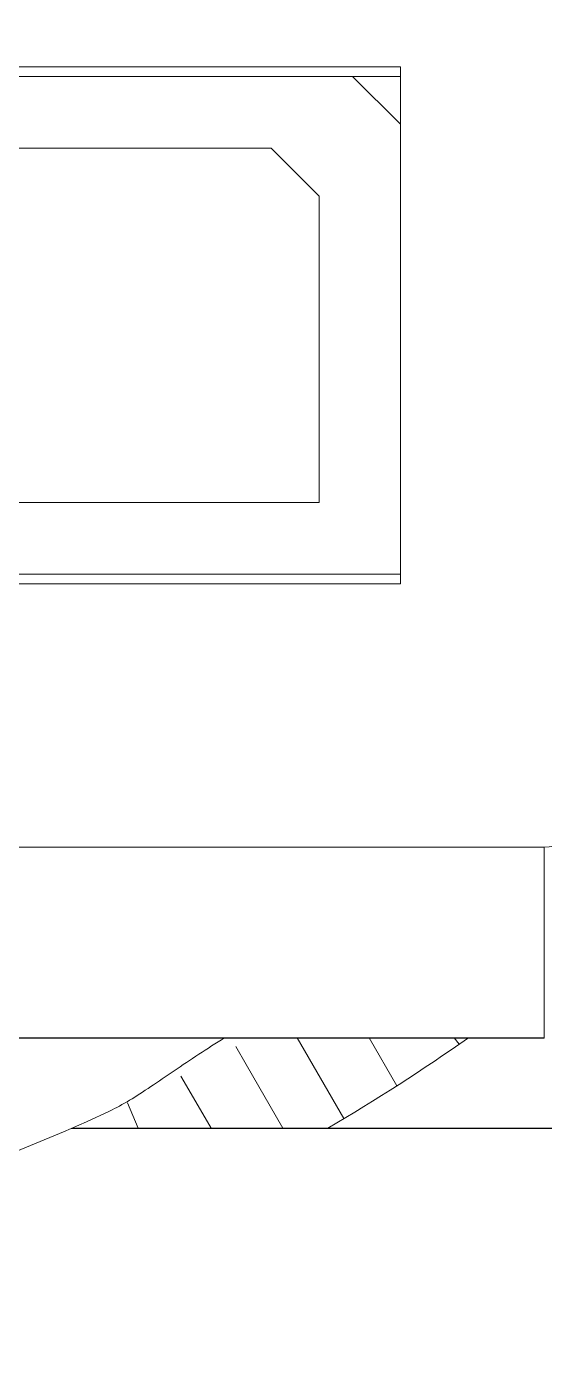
# Model space of a CAD drawing. Header units: inches. Extents: x 0.54 to 10.46, y 0.74 to 7.76.
# Drawn here: x 9.6802 to 9.7151, y 4.6736 to 4.7638 of the extents above; entities that cross this region are included whole.
import ezdxf

# ---------------------------------------------------------------- set-up
doc = ezdxf.new("R2010")
doc.units = ezdxf.units.IN
doc.header["$MEASUREMENT"] = 0
doc.layers.add('BG', color=7, linetype='Continuous')
doc.layers.add('MCG-INT-4FT', color=7, linetype='Continuous')

# ---------------------------------------------------------------- blocks, each defined once
blk = doc.blocks.new('block 3')
at = {"layer": 'BG', "true_color": 0xffffff}
h = blk.add_hatch(color=7, dxfattribs=at)
h.dxf.hatch_style = 2
edge = h.paths.add_edge_path()
edge.add_spline(control_points=[(10.295993, 0.906118), (10.295993, 0.906118), (0.871121, 0.906118), (0.871121, 0.906118), (0.870165, 0.906118), (0.869385, 0.906891), (0.869385, 0.907854), (0.869385, 0.907854), (0.869385, 7.592153), (0.869385, 7.592153), (0.869385, 7.593109), (0.870165, 7.593889), (0.871121, 7.593889), (0.871121, 7.593889), (10.295993, 7.593889), (10.295993, 7.593889), (10.296956, 7.593889), (10.297729, 7.593109), (10.297729, 7.592153), (10.297729, 7.592153), (10.297729, 0.907854), (10.297729, 0.907854), (10.297729, 0.906891), (10.296956, 0.906118), (10.295993, 0.906118)], knot_values=[0, 0, 0, 0, 1, 1, 1, 2, 2, 2, 3, 3, 3, 4, 4, 4, 5, 5, 5, 6, 6, 6, 7, 7, 7, 8, 8, 8, 8], degree=3, periodic=1)
h.paths.add_polyline_path([(0.872857, 0.90959), (10.294257, 0.90959), (10.294257, 7.590417), (0.872857, 7.590417)])
at = {"layer": 'BG', "lineweight": 0}
blk.add_open_spline([(10.295993, 0.906118), (10.295993, 0.906118), (0.871121, 0.906118), (0.871121, 0.906118), (0.870165, 0.906118), (0.869385, 0.906891), (0.869385, 0.907854), (0.869385, 0.907854), (0.869385, 7.592153), (0.869385, 7.592153), (0.869385, 7.593109), (0.870165, 7.593889), (0.871121, 7.593889), (0.871121, 7.593889), (10.295993, 7.593889), (10.295993, 7.593889), (10.296956, 7.593889), (10.297729, 7.593109), (10.297729, 7.592153), (10.297729, 7.592153), (10.297729, 0.907854), (10.297729, 0.907854), (10.297729, 0.906891), (10.296956, 0.906118), (10.295993, 0.906118)], degree=3, knots=[0, 0, 0, 0, 1, 1, 1, 2, 2, 2, 3, 3, 3, 4, 4, 4, 5, 5, 5, 6, 6, 6, 7, 7, 7, 8, 8, 8, 8], dxfattribs=at)
blk = doc.blocks.new('block 2')
at = {"layer": 'BG'}
blk.add_blockref('block 3', (0, 0), dxfattribs=at)
blk = doc.blocks.new('block 69')
at = {"layer": 'BG', "true_color": 0xffffff}
h = blk.add_hatch(color=7, dxfattribs=at)
h.dxf.hatch_style = 2
edge = h.paths.add_edge_path()
edge.add_spline(control_points=[(10.463094, 0.739003), (10.463094, 0.739003), (0.536906, 0.739003), (0.536906, 0.739003), (0.53595, 0.739003), (0.53517, 0.739777), (0.53517, 0.74074), (0.53517, 0.74074), (0.53517, 7.75926), (0.53517, 7.75926), (0.53517, 7.760217), (0.53595, 7.760997), (0.536906, 7.760997), (0.536906, 7.760997), (10.463094, 7.760997), (10.463094, 7.760997), (10.464057, 7.760997), (10.46483, 7.760217), (10.46483, 7.75926), (10.46483, 7.75926), (10.46483, 0.74074), (10.46483, 0.74074), (10.46483, 0.739777), (10.464057, 0.739003), (10.463094, 0.739003)], knot_values=[0, 0, 0, 0, 1, 1, 1, 2, 2, 2, 3, 3, 3, 4, 4, 4, 5, 5, 5, 6, 6, 6, 7, 7, 7, 8, 8, 8, 8], degree=3, periodic=1)
h.paths.add_polyline_path([(0.538642, 0.742476), (10.461358, 0.742476), (10.461358, 7.757524), (0.538642, 7.757524)])
at = {"layer": 'BG', "lineweight": 0}
blk.add_open_spline([(10.463094, 0.739003), (10.463094, 0.739003), (0.536906, 0.739003), (0.536906, 0.739003), (0.53595, 0.739003), (0.53517, 0.739777), (0.53517, 0.74074), (0.53517, 0.74074), (0.53517, 7.75926), (0.53517, 7.75926), (0.53517, 7.760217), (0.53595, 7.760997), (0.536906, 7.760997), (0.536906, 7.760997), (10.463094, 7.760997), (10.463094, 7.760997), (10.464057, 7.760997), (10.46483, 7.760217), (10.46483, 7.75926), (10.46483, 7.75926), (10.46483, 0.74074), (10.46483, 0.74074), (10.46483, 0.739777), (10.464057, 0.739003), (10.463094, 0.739003)], degree=3, knots=[0, 0, 0, 0, 1, 1, 1, 2, 2, 2, 3, 3, 3, 4, 4, 4, 5, 5, 5, 6, 6, 6, 7, 7, 7, 8, 8, 8, 8], dxfattribs=at)
blk = doc.blocks.new('block 68')
at = {"layer": 'BG'}
blk.add_blockref('block 69', (0, 0), dxfattribs=at)
blk = doc.blocks.new('block 142')
at = {"layer": 'MCG-INT-4FT', "color": 7, "lineweight": 5, "true_color": 0xffffff}
blk.add_lwpolyline([(9.792035, 4.689387), (9.683195, 4.689387)], dxfattribs=at)
blk = doc.blocks.new('block 151')
at = {"layer": 'MCG-INT-4FT', "color": 7, "lineweight": 5, "true_color": 0xffffff}
blk.add_open_spline([(9.700517, 4.689418), (9.703761, 4.691313), (9.706922, 4.693345), (9.709993, 4.695509)], degree=3, dxfattribs=at)
blk = doc.blocks.new('block 218')
at = {"layer": 'MCG-INT-4FT', "color": 7, "lineweight": 5, "true_color": 0xffffff}
blk.add_lwpolyline([(9.709043, 4.695509), (9.709375, 4.695076)], dxfattribs=at)
blk = doc.blocks.new('block 219')
at = {"layer": 'MCG-INT-4FT', "color": 7, "lineweight": 5, "true_color": 0xffffff}
blk.add_lwpolyline([(9.701594, 4.690054), (9.698445, 4.695509)], dxfattribs=at)
blk = doc.blocks.new('block 220')
at = {"layer": 'MCG-INT-4FT', "color": 7, "lineweight": 5, "true_color": 0xffffff}
blk.add_lwpolyline([(9.705168, 4.692266), (9.703296, 4.695509)], dxfattribs=at)
blk = doc.blocks.new('block 221')
at = {"layer": 'MCG-INT-4FT', "color": 7, "lineweight": 5, "true_color": 0xffffff}
blk.add_lwpolyline([(9.691296, 4.691729), (9.692631, 4.689418)], dxfattribs=at)
blk = doc.blocks.new('block 222')
at = {"layer": 'MCG-INT-4FT', "color": 7, "lineweight": 5, "true_color": 0xffffff}
blk.add_lwpolyline([(9.690603, 4.69293), (9.691296, 4.691729)], dxfattribs=at)
blk = doc.blocks.new('block 223')
at = {"layer": 'MCG-INT-4FT', "color": 7, "lineweight": 5, "true_color": 0xffffff}
blk.add_lwpolyline([(9.695001, 4.693713), (9.694301, 4.694925)], dxfattribs=at)
blk = doc.blocks.new('block 224')
at = {"layer": 'MCG-INT-4FT', "color": 7, "lineweight": 5, "true_color": 0xffffff}
blk.add_lwpolyline([(9.695001, 4.693713), (9.697481, 4.689418)], dxfattribs=at)
blk = doc.blocks.new('block 225')
at = {"layer": 'MCG-INT-4FT', "color": 7, "lineweight": 5, "true_color": 0xffffff}
blk.add_lwpolyline([(9.687703, 4.689418), (9.686995, 4.691128)], dxfattribs=at)
blk = doc.blocks.new('block 323')
at = {"layer": 'MCG-INT-4FT', "color": 7, "lineweight": 5, "true_color": 0xffffff}
blk.add_lwpolyline([(9.762946, 4.689418), (9.683265, 4.689418)], dxfattribs=at)
blk = doc.blocks.new('block 328')
at = {"layer": 'MCG-INT-4FT', "color": 7, "lineweight": 5, "true_color": 0xffffff}
blk.add_open_spline([(9.581539, 4.690552), (9.614604, 4.67525), (9.652724, 4.67525), (9.68579, 4.690552)], degree=3, dxfattribs=at)
blk = doc.blocks.new('block 332')
at = {"layer": 'MCG-INT-4FT', "color": 7, "lineweight": 5, "true_color": 0xffffff}
blk.add_open_spline([(9.693548, 4.695509), (9.692365, 4.694779), (9.691226, 4.694021), (9.69014, 4.693282), (9.689059, 4.692546), (9.688032, 4.691829), (9.687139, 4.691296), (9.686664, 4.691013), (9.686227, 4.690783), (9.68579, 4.690552)], degree=3, knots=[0, 0, 0, 0, 1, 1, 1, 2, 2, 2, 3, 3, 3, 3], dxfattribs=at)
blk = doc.blocks.new('block 555')
at = {"layer": 'MCG-INT-4FT', "color": 7, "lineweight": 5, "true_color": 0xffffff}
blk.add_lwpolyline([(9.677315, 4.695496), (9.715112, 4.695496)], dxfattribs=at)
blk = doc.blocks.new('block 558')
at = {"layer": 'MCG-INT-4FT', "color": 7, "lineweight": 5, "true_color": 0xffffff}
blk.add_lwpolyline([(9.715112, 4.708388), (9.658228, 4.708388)], dxfattribs=at)
blk = doc.blocks.new('block 561')
at = {"layer": 'MCG-INT-4FT', "color": 7, "lineweight": 5, "true_color": 0xffffff}
blk.add_lwpolyline([(9.656289, 4.726164), (9.705416, 4.726164)], dxfattribs=at)
blk = doc.blocks.new('block 562')
at = {"layer": 'MCG-INT-4FT', "color": 7, "lineweight": 5, "true_color": 0xffffff}
blk.add_lwpolyline([(9.705416, 4.726164), (9.705416, 4.726811)], dxfattribs=at)
blk = doc.blocks.new('block 563')
at = {"layer": 'MCG-INT-4FT', "color": 7, "lineweight": 5, "true_color": 0xffffff}
blk.add_lwpolyline([(9.705416, 4.757192), (9.705416, 4.76107)], dxfattribs=at)
blk = doc.blocks.new('block 564')
at = {"layer": 'MCG-INT-4FT', "color": 7, "lineweight": 5, "true_color": 0xffffff}
blk.add_lwpolyline([(9.705416, 4.76107), (9.561913, 4.76107)], dxfattribs=at)
blk = doc.blocks.new('block 577')
at = {"layer": 'MCG-INT-4FT', "color": 7, "lineweight": 5, "true_color": 0xffffff}
blk.add_open_spline([(9.715112, 4.708388), (9.716897, 4.708388), (9.718344, 4.709841), (9.718344, 4.711633)], degree=3, dxfattribs=at)
blk = doc.blocks.new('block 581')
at = {"layer": 'MCG-INT-4FT', "color": 7, "lineweight": 5, "true_color": 0xffffff}
blk.add_lwpolyline([(9.715112, 4.695509), (9.715112, 4.708388)], dxfattribs=at)
blk = doc.blocks.new('block 778')
at = {"layer": 'MCG-INT-4FT', "color": 7, "lineweight": 5, "true_color": 0xffffff}
blk.add_lwpolyline([(9.696689, 4.755576), (9.699921, 4.752344)], dxfattribs=at)
blk = doc.blocks.new('block 779')
at = {"layer": 'MCG-INT-4FT', "color": 7, "lineweight": 5, "true_color": 0xffffff}
blk.add_lwpolyline([(9.696689, 4.755576), (9.679236, 4.755576)], dxfattribs=at)
blk = doc.blocks.new('block 782')
at = {"layer": 'MCG-INT-4FT', "color": 7, "lineweight": 5, "true_color": 0xffffff}
blk.add_lwpolyline([(9.676004, 4.731659), (9.699921, 4.731659)], dxfattribs=at)
blk = doc.blocks.new('block 783')
at = {"layer": 'MCG-INT-4FT', "color": 7, "lineweight": 5, "true_color": 0xffffff}
blk.add_lwpolyline([(9.699921, 4.731659), (9.699921, 4.752344)], dxfattribs=at)
blk = doc.blocks.new('block 784')
at = {"layer": 'MCG-INT-4FT', "color": 7, "lineweight": 5, "true_color": 0xffffff}
blk.add_lwpolyline([(9.702184, 4.760424), (9.679236, 4.760424)], dxfattribs=at)
blk = doc.blocks.new('block 785')
at = {"layer": 'MCG-INT-4FT', "color": 7, "lineweight": 5, "true_color": 0xffffff}
blk.add_lwpolyline([(9.705416, 4.757192), (9.702184, 4.760424)], dxfattribs=at)
blk = doc.blocks.new('block 791')
at = {"layer": 'MCG-INT-4FT', "color": 7, "lineweight": 5, "true_color": 0xffffff}
blk.add_lwpolyline([(9.705416, 4.726811), (9.705416, 4.757192)], dxfattribs=at)
blk = doc.blocks.new('block 793')
at = {"layer": 'MCG-INT-4FT', "color": 7, "lineweight": 5, "true_color": 0xffffff}
blk.add_lwpolyline([(9.64336, 4.726811), (9.705416, 4.726811)], dxfattribs=at)
blk = doc.blocks.new('block 800')
at = {"layer": 'MCG-INT-4FT', "color": 7, "lineweight": 5, "true_color": 0xffffff}
blk.add_lwpolyline([(9.705416, 4.760424), (9.702184, 4.760424)], dxfattribs=at)
blk = doc.blocks.new('block 804')
at = {"layer": 'MCG-INT-4FT', "color": 8, "lineweight": 5, "true_color": 0x808080}
blk.add_lwpolyline([(9.677317, 4.695509), (9.715112, 4.695509)], dxfattribs=at)
blk = doc.blocks.new('block 911')
at = {"layer": 'MCG-INT-4FT', "color": 8, "lineweight": 5, "true_color": 0x808080}
blk.add_lwpolyline([(9.715112, 4.695496), (9.715112, 4.695509)], dxfattribs=at)

msp = doc.modelspace()

# ---------------------------------------------------------------- block references
at = {"layer": 'BG'}
for name in ['block 68', 'block 2']:
    msp.add_blockref(name, (0, 0), dxfattribs=at)
at = {"layer": 'MCG-INT-4FT'}
for name in ['block 564', 'block 563', 'block 784', 'block 785', 'block 800', 'block 791', 'block 779', 'block 778', 'block 783', 'block 782', 'block 793', 'block 562', 'block 561', 'block 577', 'block 558', 'block 581', 'block 555', 'block 804', 'block 332', 'block 223', 'block 219', 'block 151', 'block 220', 'block 218', 'block 911', 'block 224', 'block 222', 'block 225', 'block 221', 'block 328', 'block 142', 'block 323']:
    msp.add_blockref(name, (0, 0), dxfattribs=at)

doc.saveas('drawing.dxf')
